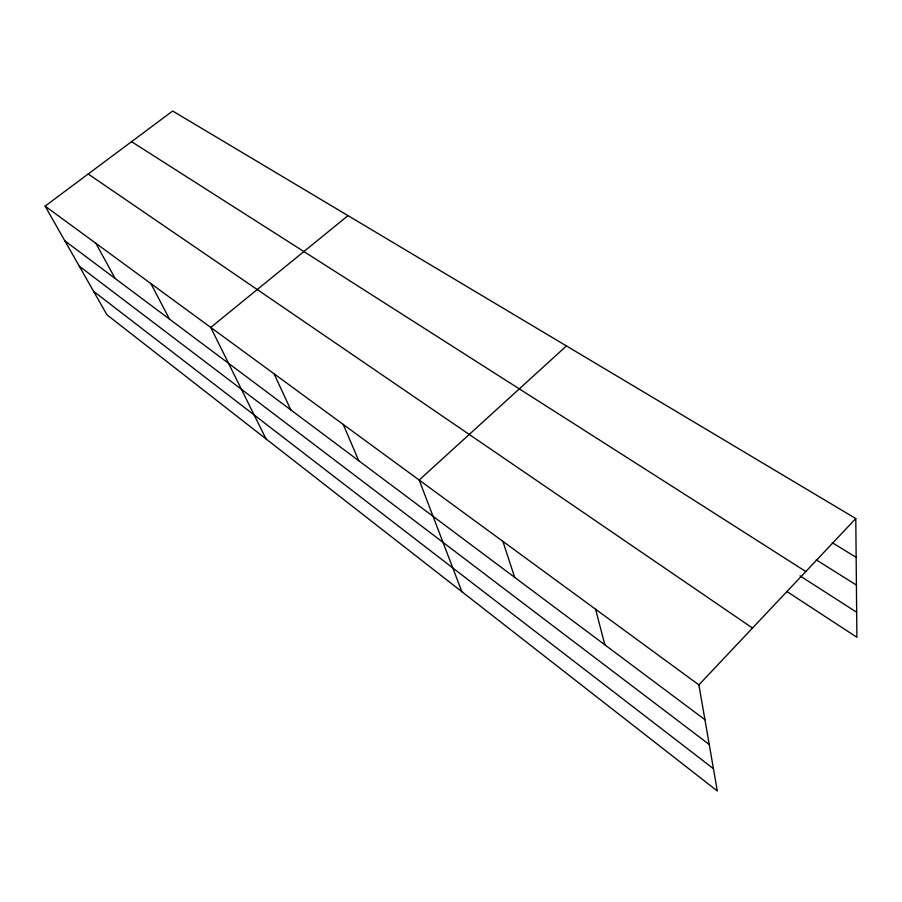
<?xml version="1.0" encoding="UTF-8"?>
<svg xmlns="http://www.w3.org/2000/svg" width="902" height="902" viewBox="0 0 902 902"><rect width="100%" height="100%" fill="white"/><g stroke="black" fill="none" stroke-linecap="round" stroke-linejoin="round"><path stroke-width="1.35" d="M698.892 684.877L855.784 518.549L172.654 111.014L45.1 206.13L106.932 314.787L717.316 790.986L698.892 684.877L45.1 206.13M566.445 345.94L419.171 480.044L461.869 591.701M348.003 215.623L210.741 327.415L266.034 438.913M832.219 542.643L856.156 557.368M816.242 559.849L856.415 585.094M131.534 141.67L805.813 571.53M799.995 575.871L856.663 612.232M786.837 591.486L856.9 637.274L855.784 518.549M88.182 173.996L752.493 628.04M64.876 240.879L704.936 719.706M79.263 266.158L709.243 744.5M93.549 291.267L713.448 768.707M95.871 243.303L115.152 278.481M150.893 283.6L169.531 319.173M274.05 373.778L290.827 409.914M343.245 424.447L358.725 460.708M502.865 541.335L514.692 577.381M595.591 609.233L604.859 644.84"/></g></svg>
